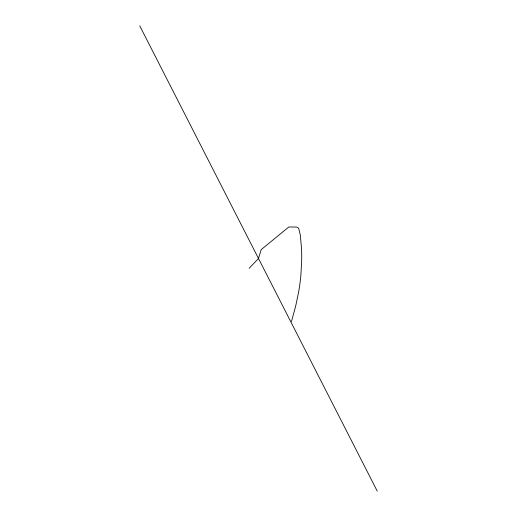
<?xml version="1.0" encoding="UTF-8"?>
<svg xmlns="http://www.w3.org/2000/svg" width="517" height="517" viewBox="0 0 517 517"><rect width="100%" height="100%" fill="white"/><g stroke="black" fill="none" stroke-linecap="round" stroke-linejoin="round"><path stroke-width="0.78" d="M291.485 321.516L295.698 305.993L298.548 292.441A311.725 220.203 -27 0 0 300.907 274.966L301.682 260.361A337.536 238.44 -27 0 0 301.514 248.496L300.325 234.977L298.736 228.617L297.831 227.558L296.512 227.047L288.835 226.989L261.156 249.659L258.5 258.5L249.142 268.291M139.745 25.85L377.255 491.15"/></g></svg>
